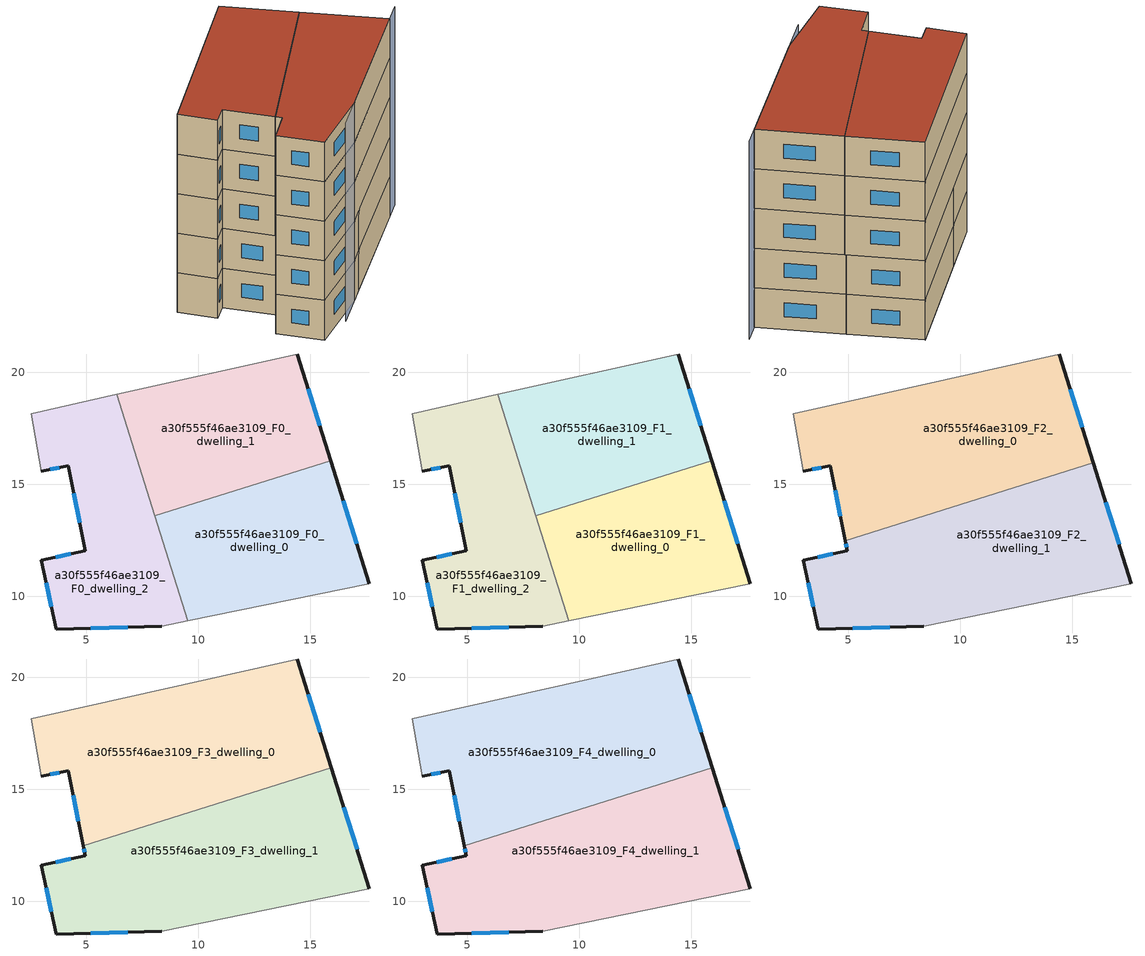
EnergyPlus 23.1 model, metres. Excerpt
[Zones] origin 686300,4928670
a30f555f46ae3109_F0_dwelling_0
 floor ground (EU_floor_Construction): 15.91,16.05 17.64,10.55 9.54,8.91 8.06,13.58 z0
 wall outside (EU_wall_Construction): 17.64,10.55 15.91,16.05 z0:3
 wall adiabatic (EU_wall_Construction): 9.54,8.91 17.64,10.55 z0:3
 wall to a30f555f46ae3109_F0_dwelling_1 (EU_wall_Construction): 15.91,16.05 8.06,13.58 z0:3
 wall to a30f555f46ae3109_F0_dwelling_2 (EU_wall_Construction): 8.06,13.58 9.54,8.91 z0:3
 window (EU_Window_Construction): 17.08,12.34 16.47,14.26 z0.98:2.02
a30f555f46ae3109_F0_dwelling_1
 floor ground (EU_floor_Construction): 14.42,20.81 15.91,16.05 8.06,13.58 6.36,19.01 z0
 wall outside (EU_wall_Construction): 15.91,16.05 14.42,20.81 z0:3
 wall adiabatic (EU_wall_Construction): 14.42,20.81 6.36,19.01 z0:3
 wall to a30f555f46ae3109_F0_dwelling_2 (EU_wall_Construction): 6.36,19.01 8.06,13.59 z0:3
 window (EU_Window_Construction): 15.42,17.6 14.9,19.26 z0.98:2.02
a30f555f46ae3109_F0_dwelling_2
 floor ground (EU_floor_Construction): 6.36,19.01 9.54,8.91 8.38,8.67 3.66,8.54 3,11.6 4.96,12.04 4.2,15.82 3,15.58 2.54,18.15 z0
 wall outside (EU_wall_Construction): 3,15.58 4.2,15.82 4.96,12.04 3,11.6 3.66,8.54 8.38,8.67 z0:3
 wall adiabatic (EU_wall_Construction): 6.36,19.01 2.54,18.15 3,15.58 / 8.38,8.67 9.54,8.91 z0:3
 window (EU_Window_Construction): 4.44,14.59 4.71,13.27 / 3.39,15.66 3.81,15.74 / 5.19,8.58 6.84,8.63 / 3.21,10.61 3.44,9.54 / 4.32,11.9 3.63,11.74 z0.98:2.02
a30f555f46ae3109_F1_dwelling_0
 floor to a30f555f46ae3109_F0_dwelling_0 (EU_floor_Construction): 15.91,16.05 17.64,10.55 9.54,8.91 8.06,13.58 z3
 wall outside (EU_wall_Construction): 17.64,10.55 15.91,16.05 z3:6
 wall adiabatic (EU_wall_Construction): 9.54,8.91 17.64,10.55 z3:6
 wall to a30f555f46ae3109_F1_dwelling_1 (EU_wall_Construction): 15.91,16.05 8.06,13.58 z3:6
 wall to a30f555f46ae3109_F1_dwelling_2 (EU_wall_Construction): 8.06,13.58 9.54,8.91 z3:6
 window (EU_Window_Construction): 17.08,12.34 16.47,14.26 z3.98:5.02
a30f555f46ae3109_F1_dwelling_1
 floor to a30f555f46ae3109_F0_dwelling_1 (EU_floor_Construction): 14.42,20.81 15.91,16.05 8.06,13.58 6.36,19.01 z3
 wall outside (EU_wall_Construction): 15.91,16.05 14.42,20.81 z3:6
 wall adiabatic (EU_wall_Construction): 14.42,20.81 6.36,19.01 z3:6
 wall to a30f555f46ae3109_F1_dwelling_2 (EU_wall_Construction): 6.36,19.01 8.06,13.59 z3:6
 window (EU_Window_Construction): 15.42,17.6 14.9,19.26 z3.98:5.02
 ceiling adiabatic (EU_roof_Construction): 15.91,16.05 14.42,20.81 6.36,19.01 8.06,13.58 z6
a30f555f46ae3109_F1_dwelling_2
 floor to a30f555f46ae3109_F0_dwelling_2 (EU_floor_Construction): 6.36,19.01 9.54,8.91 8.38,8.67 3.66,8.54 3,11.6 4.96,12.04 4.2,15.82 3,15.58 2.54,18.15 z3
 wall outside (EU_wall_Construction): 3,15.58 4.2,15.82 4.96,12.04 3,11.6 3.66,8.54 8.38,8.67 z3:6
 wall adiabatic (EU_wall_Construction): 6.36,19.01 2.54,18.15 3,15.58 / 8.38,8.67 9.54,8.91 z3:6
 window (EU_Window_Construction): 4.44,14.59 4.71,13.27 / 3.39,15.66 3.81,15.74 / 5.19,8.58 6.84,8.63 / 3.21,10.61 3.44,9.54 / 4.32,11.9 3.63,11.74 z3.98:5.02
a30f555f46ae3109_F2_dwelling_0
 floor to a30f555f46ae3109_F1_dwelling_0 (EU_floor_Construction): 15.91,16.05 15.94,15.97 8.09,13.5 8.06,13.58 z6
 floor to a30f555f46ae3109_F1_dwelling_2 (EU_floor_Construction): 6.36,19.01 8.09,13.5 4.87,12.48 4.2,15.82 3,15.58 2.54,18.15 z6
 floor adiabatic (EU_floor_Construction): 14.42,20.81 15.94,15.97 15.91,16.05 8.06,13.59 6.36,19.01 z6
 wall outside (EU_wall_Construction): 15.94,15.97 14.42,20.81 / 3,15.58 4.2,15.82 4.87,12.48 z6:9
 wall to a30f555f46ae3109_F2_dwelling_1 (EU_wall_Construction): 4.87,12.48 15.94,15.97 z6:9
 wall adiabatic (EU_wall_Construction): 14.42,20.81 2.54,18.15 3,15.58 z6:9
 window (EU_Window_Construction): 15.44,17.54 14.91,19.24 / 4.42,14.74 4.65,13.57 / 3.39,15.66 3.81,15.74 z6.98:8.02
a30f555f46ae3109_F2_dwelling_1
 floor to a30f555f46ae3109_F1_dwelling_0 (EU_floor_Construction): 15.94,15.97 17.64,10.55 9.54,8.91 8.09,13.5 z6
 floor to a30f555f46ae3109_F1_dwelling_2 (EU_floor_Construction): 8.09,13.5 9.54,8.91 8.38,8.67 3.66,8.54 3,11.6 4.96,12.04 4.87,12.48 z6
 wall outside (EU_wall_Construction): 17.64,10.55 15.94,15.97 / 4.87,12.48 4.96,12.04 3,11.6 3.66,8.54 8.38,8.67 z6:9
 wall adiabatic (EU_wall_Construction): 8.38,8.67 17.64,10.55 z6:9
 window (EU_Window_Construction): 17.08,12.31 16.49,14.21 / 5.19,8.58 6.84,8.63 / 3.21,10.61 3.44,9.54 / 4.32,11.9 3.63,11.74 / 4.9,12.34 4.93,12.19 z6.98:8.02
a30f555f46ae3109_F3_dwelling_0
 floor to a30f555f46ae3109_F2_dwelling_0 (EU_floor_Construction): 14.42,20.81 15.94,15.97 4.87,12.48 4.2,15.82 3,15.58 2.54,18.15 z9
 wall outside (EU_wall_Construction): 15.94,15.97 14.42,20.81 / 3,15.58 4.2,15.82 4.87,12.48 z9:12
 wall to a30f555f46ae3109_F3_dwelling_1 (EU_wall_Construction): 4.87,12.48 15.94,15.97 z9:12
 wall adiabatic (EU_wall_Construction): 14.42,20.81 2.54,18.15 3,15.58 z9:12
 window (EU_Window_Construction): 15.44,17.54 14.91,19.24 / 4.42,14.74 4.65,13.57 / 3.39,15.66 3.81,15.74 z9.98:11.02
a30f555f46ae3109_F3_dwelling_1
 floor to a30f555f46ae3109_F2_dwelling_1 (EU_floor_Construction): 15.94,15.97 17.64,10.55 8.38,8.67 3.66,8.54 3,11.6 4.96,12.04 4.87,12.48 z9
 wall outside (EU_wall_Construction): 17.64,10.55 15.94,15.97 / 4.87,12.48 4.96,12.04 3,11.6 3.66,8.54 8.38,8.67 z9:12
 wall adiabatic (EU_wall_Construction): 8.38,8.67 17.64,10.55 z9:12
 window (EU_Window_Construction): 17.08,12.31 16.49,14.21 / 5.19,8.58 6.84,8.63 / 3.21,10.61 3.44,9.54 / 4.32,11.9 3.63,11.74 / 4.9,12.34 4.93,12.19 z9.98:11.02
a30f555f46ae3109_F4_dwelling_0
 floor to a30f555f46ae3109_F3_dwelling_0 (EU_floor_Construction): 14.42,20.81 15.94,15.97 4.87,12.48 4.2,15.82 3,15.58 2.54,18.15 z12
 wall outside (EU_wall_Construction): 15.94,15.97 14.42,20.81 / 3,15.58 4.2,15.82 4.87,12.48 z12:15
 wall to a30f555f46ae3109_F4_dwelling_1 (EU_wall_Construction): 4.87,12.48 15.94,15.97 z12:15
 wall adiabatic (EU_wall_Construction): 14.42,20.81 2.54,18.15 3,15.58 z12:15
 window (EU_Window_Construction): 15.44,17.54 14.91,19.24 / 4.42,14.74 4.65,13.57 / 3.39,15.66 3.81,15.74 z12.98:14.02
 roof outside (EU_roof_Construction): 15.94,15.97 14.42,20.81 2.54,18.15 3,15.58 4.2,15.82 4.87,12.48 z15
a30f555f46ae3109_F4_dwelling_1
 floor to a30f555f46ae3109_F3_dwelling_1 (EU_floor_Construction): 15.94,15.97 17.64,10.55 8.38,8.67 3.66,8.54 3,11.6 4.96,12.04 4.87,12.48 z12
 wall outside (EU_wall_Construction): 17.64,10.55 15.94,15.97 / 4.87,12.48 4.96,12.04 3,11.6 3.66,8.54 8.38,8.67 z12:15
 wall adiabatic (EU_wall_Construction): 8.38,8.67 17.64,10.55 z12:15
 window (EU_Window_Construction): 17.08,12.31 16.49,14.21 / 5.19,8.58 6.84,8.63 / 3.21,10.61 3.44,9.54 / 4.32,11.9 3.63,11.74 / 4.9,12.34 4.93,12.19 z12.98:14.02
 roof outside (EU_roof_Construction): 17.64,10.55 15.94,15.97 4.87,12.48 4.96,12.04 3,11.6 3.66,8.54 8.38,8.67 z15
shading: 6.11,8.21 18.97,10.82 / 14.42,20.81 2.54,18.15 z0:15
[Building]
EU S2 Campaign: North Axis=0; Terrain=City; Solar Distribution=FullExterior
[Site:Location]
Bologna: Latitude=44.5; Longitude=11.25; Time Zone=1; Elevation=37
[SizingPeriod:WeatherFileDays]
AnnualSizingPeriod: Begin Month=1; Begin Day of Month=1; End Month=12; End Day of Month=31; Day of Week for Start Day=Monday; Use Weather File Daylight Saving Period=No; Use Weather File Rain and Snow Indicators=No
[MATERIAL]
EU_InternalMass_Material: Roughness=MediumRough; Thickness=0.1; Conductivity=1; Density=1800; Specific Heat=900; Thermal Absorptance=0.9; Solar Absorptance=0.7; Visible Absorptance=0.7
[MATERIAL:NOMASS] Roughness=MediumRough; Thermal Absorptance=0.9; Solar Absorptance=0.7; Visible Absorptance=0.7
Name | Thermal Resistance
EU_wall_NoMass | 0.905828
EU_roof_NoMass | 0.37593
EU_floor_NoMass | 0.67114
[WINDOWMATERIAL:SIMPLEGLAZINGSYSTEM]
EU_Window_SimpleGlazing: UFactor=4.52486; Solar Heat Gain Coefficient=0.85; Visible Transmittance=0.85
[CONSTRUCTION]
EU_wall_Construction: EU_wall_NoMass
EU_roof_Construction: EU_roof_NoMass
EU_floor_Construction: EU_floor_NoMass
EU_Window_Construction: EU_Window_SimpleGlazing
EU_InternalMass_Construction: EU_InternalMass_Material
[ZONE] Type=1; Multiplier=1; Ceiling Height=autocalculate; Floor Area=autocalculate; Part of Total Floor Area=Yes
Name | Volume
a30f555f46ae3109_F0_dwelling_0; a30f555f46ae3109_F1_dwelling_0 | 131.651
a30f555f46ae3109_F2_dwelling_0; a30f555f46ae3109_F3_dwelling_0; a30f555f46ae3109_F4_dwelling_0 | 197.462
a30f555f46ae3109_F0_dwelling_1; a30f555f46ae3109_F1_dwelling_1 | 131.64
a30f555f46ae3109_F2_dwelling_1; a30f555f46ae3109_F3_dwelling_1; a30f555f46ae3109_F4_dwelling_1 | 197.456
a30f555f46ae3109_F0_dwelling_2; a30f555f46ae3109_F1_dwelling_2 | 131.624
[INTERNALMASS] Construction=EU_InternalMass_Construction
Name | Zone or ZoneList | Surface Area
a30f555f46ae3109_F0_dwelling_0_EU_InternalMass | a30f555f46ae3109_F0_dwelling_0 | 43.882
a30f555f46ae3109_F0_dwelling_1_EU_InternalMass | a30f555f46ae3109_F0_dwelling_1 | 43.8799
a30f555f46ae3109_F0_dwelling_2_EU_InternalMass | a30f555f46ae3109_F0_dwelling_2 | 43.8748
a30f555f46ae3109_F1_dwelling_0_EU_InternalMass | a30f555f46ae3109_F1_dwelling_0 | 43.882
a30f555f46ae3109_F1_dwelling_1_EU_InternalMass | a30f555f46ae3109_F1_dwelling_1 | 43.8799
a30f555f46ae3109_F1_dwelling_2_EU_InternalMass | a30f555f46ae3109_F1_dwelling_2 | 43.8748
a30f555f46ae3109_F2_dwelling_0_EU_InternalMass | a30f555f46ae3109_F2_dwelling_0 | 65.8209
a30f555f46ae3109_F2_dwelling_1_EU_InternalMass | a30f555f46ae3109_F2_dwelling_1 | 65.8189
a30f555f46ae3109_F3_dwelling_0_EU_InternalMass | a30f555f46ae3109_F3_dwelling_0 | 65.8209
a30f555f46ae3109_F3_dwelling_1_EU_InternalMass | a30f555f46ae3109_F3_dwelling_1 | 65.8189
a30f555f46ae3109_F4_dwelling_0_EU_InternalMass | a30f555f46ae3109_F4_dwelling_0 | 65.8209
a30f555f46ae3109_F4_dwelling_1_EU_InternalMass | a30f555f46ae3109_F4_dwelling_1 | 65.8189
[OTHEREQUIPMENT] Fuel Type=Electricity; Design Level Calculation Method=Watts/Area; Power per Zone Floor Area=1; Fraction Latent=0; Fraction Radiant=0; Fraction Lost=0; Carbon Dioxide Generation Rate=0; EndUse Subcategory=EU_Step8_InternalGains
Name | Zone or ZoneList or Space or SpaceList | Schedule
EU_Step8_InternalGain_a30f555f46ae3109_F0_dwelling_0_f000 | a30f555f46ae3109_F0_dwelling_0 | EU_Step8_GainSchedule_a30f555f46ae3109_F0_dwelling_0_f000
EU_Step8_InternalGain_a30f555f46ae3109_F0_dwelling_1_f000 | a30f555f46ae3109_F0_dwelling_1 | EU_Step8_GainSchedule_a30f555f46ae3109_F0_dwelling_1_f000
EU_Step8_InternalGain_a30f555f46ae3109_F0_dwelling_2_f000 | a30f555f46ae3109_F0_dwelling_2 | EU_Step8_GainSchedule_a30f555f46ae3109_F0_dwelling_2_f000
EU_Step8_InternalGain_a30f555f46ae3109_F1_dwelling_0_f000 | a30f555f46ae3109_F1_dwelling_0 | EU_Step8_GainSchedule_a30f555f46ae3109_F1_dwelling_0_f000
EU_Step8_InternalGain_a30f555f46ae3109_F1_dwelling_1_f000 | a30f555f46ae3109_F1_dwelling_1 | EU_Step8_GainSchedule_a30f555f46ae3109_F1_dwelling_1_f000
EU_Step8_InternalGain_a30f555f46ae3109_F1_dwelling_2_f000 | a30f555f46ae3109_F1_dwelling_2 | EU_Step8_GainSchedule_a30f555f46ae3109_F1_dwelling_2_f000
EU_Step8_InternalGain_a30f555f46ae3109_F2_dwelling_0_f000 | a30f555f46ae3109_F2_dwelling_0 | EU_Step8_GainSchedule_a30f555f46ae3109_F2_dwelling_0_f000
EU_Step8_InternalGain_a30f555f46ae3109_F2_dwelling_1_f000 | a30f555f46ae3109_F2_dwelling_1 | EU_Step8_GainSchedule_a30f555f46ae3109_F2_dwelling_1_f000
EU_Step8_InternalGain_a30f555f46ae3109_F3_dwelling_0_f000 | a30f555f46ae3109_F3_dwelling_0 | EU_Step8_GainSchedule_a30f555f46ae3109_F3_dwelling_0_f000
EU_Step8_InternalGain_a30f555f46ae3109_F3_dwelling_1_f000 | a30f555f46ae3109_F3_dwelling_1 | EU_Step8_GainSchedule_a30f555f46ae3109_F3_dwelling_1_f000
EU_Step8_InternalGain_a30f555f46ae3109_F4_dwelling_0_f000 | a30f555f46ae3109_F4_dwelling_0 | EU_Step8_GainSchedule_a30f555f46ae3109_F4_dwelling_0_f000
EU_Step8_InternalGain_a30f555f46ae3109_F4_dwelling_1_f000 | a30f555f46ae3109_F4_dwelling_1 | EU_Step8_GainSchedule_a30f555f46ae3109_F4_dwelling_1_f000
[ZONEVENTILATION:DESIGNFLOWRATE] Schedule=EU_AlwaysOn; Design Flow Rate Calculation Method=AirChanges/Hour; Air Changes per Hour=0.73129; Ventilation Type=Natural; Fan Pressure Rise=0; Fan Total Efficiency=1; Constant Term Coefficient=1; Temperature Term Coefficient=0; Velocity Term Coefficient=0; Velocity Squared Term Coefficient=0; Minimum Indoor Temperature=-100; Maximum Indoor Temperature=100; Delta Temperature=-100; Minimum Outdoor Temperature=-100; Maximum Outdoor Temperature=100; Maximum Wind Speed=40
Name | Zone or ZoneList or Space or SpaceList
EU_ConstantAir_a30f555f46ae3109_F0_dwelling_0 | a30f555f46ae3109_F0_dwelling_0
EU_ConstantAir_a30f555f46ae3109_F0_dwelling_1 | a30f555f46ae3109_F0_dwelling_1
EU_ConstantAir_a30f555f46ae3109_F0_dwelling_2 | a30f555f46ae3109_F0_dwelling_2
EU_ConstantAir_a30f555f46ae3109_F1_dwelling_0 | a30f555f46ae3109_F1_dwelling_0
EU_ConstantAir_a30f555f46ae3109_F1_dwelling_1 | a30f555f46ae3109_F1_dwelling_1
EU_ConstantAir_a30f555f46ae3109_F1_dwelling_2 | a30f555f46ae3109_F1_dwelling_2
EU_ConstantAir_a30f555f46ae3109_F2_dwelling_0 | a30f555f46ae3109_F2_dwelling_0
EU_ConstantAir_a30f555f46ae3109_F2_dwelling_1 | a30f555f46ae3109_F2_dwelling_1
EU_ConstantAir_a30f555f46ae3109_F3_dwelling_0 | a30f555f46ae3109_F3_dwelling_0
EU_ConstantAir_a30f555f46ae3109_F3_dwelling_1 | a30f555f46ae3109_F3_dwelling_1
EU_ConstantAir_a30f555f46ae3109_F4_dwelling_0 | a30f555f46ae3109_F4_dwelling_0
EU_ConstantAir_a30f555f46ae3109_F4_dwelling_1 | a30f555f46ae3109_F4_dwelling_1
[HVACTEMPLATE:THERMOSTAT] Constant Heating Setpoint=20; Constant Cooling Setpoint=50
EU_HeatOnly_a30f555f46ae3109_F0_dwelling_0; EU_HeatOnly_a30f555f46ae3109_F0_dwelling_1; EU_HeatOnly_a30f555f46ae3109_F0_dwelling_2; EU_HeatOnly_a30f555f46ae3109_F1_dwelling_0; EU_HeatOnly_a30f555f46ae3109_F1_dwelling_1; EU_HeatOnly_a30f555f46ae3109_F1_dwelling_2; EU_HeatOnly_a30f555f46ae3109_F2_dwelling_0; EU_HeatOnly_a30f555f46ae3109_F2_dwelling_1; EU_HeatOnly_a30f555f46ae3109_F3_dwelling_0; EU_HeatOnly_a30f555f46ae3109_F3_dwelling_1; EU_HeatOnly_a30f555f46ae3109_F4_dwelling_0; EU_HeatOnly_a30f555f46ae3109_F4_dwelling_1
[HVACTEMPLATE:ZONE:IDEALLOADSAIRSYSTEM] System Availability Schedule=EU_AlwaysOn; Maximum Heating Supply Air Temperature=50; Minimum Cooling Supply Air Temperature=13; Maximum Heating Supply Air Humidity Ratio=0.0156; Minimum Cooling Supply Air Humidity Ratio=0.0077; Heating Limit=NoLimit; Cooling Limit=NoLimit; Heating Availability Schedule=EU_AlwaysOn; Cooling Availability Schedule=EU_CoolingOff; Dehumidification Control Type=ConstantSensibleHeatRatio; Cooling Sensible Heat Ratio=0.7; Dehumidification Setpoint=60; Humidification Control Type=None; Humidification Setpoint=30; Outdoor Air Method=None; Outdoor Air Flow Rate per Person=0.00944; Outdoor Air Flow Rate per Zone Floor Area=0; Outdoor Air Flow Rate per Zone=0; Demand Controlled Ventilation Type=None; Outdoor Air Economizer Type=NoEconomizer; Heat Recovery Type=None; Sensible Heat Recovery Effectiveness=0.7; Latent Heat Recovery Effectiveness=0.65
Name | Template Thermostat
a30f555f46ae3109_F0_dwelling_0 | EU_HeatOnly_a30f555f46ae3109_F0_dwelling_0
a30f555f46ae3109_F0_dwelling_1 | EU_HeatOnly_a30f555f46ae3109_F0_dwelling_1
a30f555f46ae3109_F0_dwelling_2 | EU_HeatOnly_a30f555f46ae3109_F0_dwelling_2
a30f555f46ae3109_F1_dwelling_0 | EU_HeatOnly_a30f555f46ae3109_F1_dwelling_0
a30f555f46ae3109_F1_dwelling_1 | EU_HeatOnly_a30f555f46ae3109_F1_dwelling_1
a30f555f46ae3109_F1_dwelling_2 | EU_HeatOnly_a30f555f46ae3109_F1_dwelling_2
a30f555f46ae3109_F2_dwelling_0 | EU_HeatOnly_a30f555f46ae3109_F2_dwelling_0
a30f555f46ae3109_F2_dwelling_1 | EU_HeatOnly_a30f555f46ae3109_F2_dwelling_1
a30f555f46ae3109_F3_dwelling_0 | EU_HeatOnly_a30f555f46ae3109_F3_dwelling_0
a30f555f46ae3109_F3_dwelling_1 | EU_HeatOnly_a30f555f46ae3109_F3_dwelling_1
a30f555f46ae3109_F4_dwelling_0 | EU_HeatOnly_a30f555f46ae3109_F4_dwelling_0
a30f555f46ae3109_F4_dwelling_1 | EU_HeatOnly_a30f555f46ae3109_F4_dwelling_1
[SIZING:ZONE] Zone Cooling Design Supply Air Temperature Input Method=SupplyAirTemperature; Zone Cooling Design Supply Air Temperature=13; Zone Heating Design Supply Air Temperature Input Method=SupplyAirTemperature; Zone Heating Design Supply Air Temperature=50; Zone Cooling Design Supply Air Humidity Ratio=0.008; Zone Heating Design Supply Air Humidity Ratio=0.008; Cooling Design Air Flow Method=DesignDay; Cooling Design Air Flow Rate=0; Cooling Minimum Air Flow per Zone Floor Area=0.000762; Cooling Minimum Air Flow=0; Cooling Minimum Air Flow Fraction=0.2; Heating Design Air Flow Method=DesignDay; Heating Design Air Flow Rate=0; Heating Maximum Air Flow per Zone Floor Area=0.002032; Heating Maximum Air Flow=0.141576; Heating Maximum Air Flow Fraction=0.3; Account for Dedicated Outdoor Air System=No; Dedicated Outdoor Air System Control Strategy=NeutralSupplyAir; Dedicated Outdoor Air Low Setpoint Temperature for Design=autosize; Dedicated Outdoor Air High Setpoint Temperature for Design=autosize; Zone Load Sizing Method=Sensible Load Only No Latent Load; Zone Latent Cooling Design Supply Air Humidity Ratio Input Method=HumidityRatioDifference; Zone Cooling Design Supply Air Humidity Ratio Difference=0.005; Zone Latent Heating Design Supply Air Humidity Ratio Input Method=HumidityRatioDifference; Zone Humidification Design Supply Air Humidity Ratio Difference=0.005
a30f555f46ae3109_F0_dwelling_0; a30f555f46ae3109_F0_dwelling_1; a30f555f46ae3109_F0_dwelling_2; a30f555f46ae3109_F1_dwelling_0; a30f555f46ae3109_F1_dwelling_1; a30f555f46ae3109_F1_dwelling_2; a30f555f46ae3109_F2_dwelling_0; a30f555f46ae3109_F2_dwelling_1; a30f555f46ae3109_F3_dwelling_0; a30f555f46ae3109_F3_dwelling_1; a30f555f46ae3109_F4_dwelling_0; a30f555f46ae3109_F4_dwelling_1
[SCHEDULE:CONSTANT]
Name | Hourly Value
EU_AlwaysOn | 1
EU_CoolingOff | 0
[SCHEDULE:FILE] Column Number=1; Rows to Skip at Top=0; Number of Hours of Data=8760; Column Separator=Comma; Interpolate to Timestep=No; Minutes per Item=60; Adjust Schedule for Daylight Savings=Yes
Name | File
EU_Step8_GainSchedule_a30f555f46ae3109_F0_dwelling_0_f000 | ../../schedules/a30f555f46ae3109/a30f555f46ae3109_F0_dwelling_0_f000_gain.csv
EU_Step8_GainSchedule_a30f555f46ae3109_F0_dwelling_1_f000 | ../../schedules/a30f555f46ae3109/a30f555f46ae3109_F0_dwelling_1_f000_gain.csv
EU_Step8_GainSchedule_a30f555f46ae3109_F0_dwelling_2_f000 | ../../schedules/a30f555f46ae3109/a30f555f46ae3109_F0_dwelling_2_f000_gain.csv
EU_Step8_GainSchedule_a30f555f46ae3109_F1_dwelling_0_f000 | ../../schedules/a30f555f46ae3109/a30f555f46ae3109_F1_dwelling_0_f000_gain.csv
EU_Step8_GainSchedule_a30f555f46ae3109_F1_dwelling_1_f000 | ../../schedules/a30f555f46ae3109/a30f555f46ae3109_F1_dwelling_1_f000_gain.csv
EU_Step8_GainSchedule_a30f555f46ae3109_F1_dwelling_2_f000 | ../../schedules/a30f555f46ae3109/a30f555f46ae3109_F1_dwelling_2_f000_gain.csv
EU_Step8_GainSchedule_a30f555f46ae3109_F2_dwelling_0_f000 | ../../schedules/a30f555f46ae3109/a30f555f46ae3109_F2_dwelling_0_f000_gain.csv
EU_Step8_GainSchedule_a30f555f46ae3109_F2_dwelling_1_f000 | ../../schedules/a30f555f46ae3109/a30f555f46ae3109_F2_dwelling_1_f000_gain.csv
EU_Step8_GainSchedule_a30f555f46ae3109_F3_dwelling_0_f000 | ../../schedules/a30f555f46ae3109/a30f555f46ae3109_F3_dwelling_0_f000_gain.csv
EU_Step8_GainSchedule_a30f555f46ae3109_F3_dwelling_1_f000 | ../../schedules/a30f555f46ae3109/a30f555f46ae3109_F3_dwelling_1_f000_gain.csv
EU_Step8_GainSchedule_a30f555f46ae3109_F4_dwelling_0_f000 | ../../schedules/a30f555f46ae3109/a30f555f46ae3109_F4_dwelling_0_f000_gain.csv
EU_Step8_GainSchedule_a30f555f46ae3109_F4_dwelling_1_f000 | ../../schedules/a30f555f46ae3109/a30f555f46ae3109_F4_dwelling_1_f000_gain.csv
